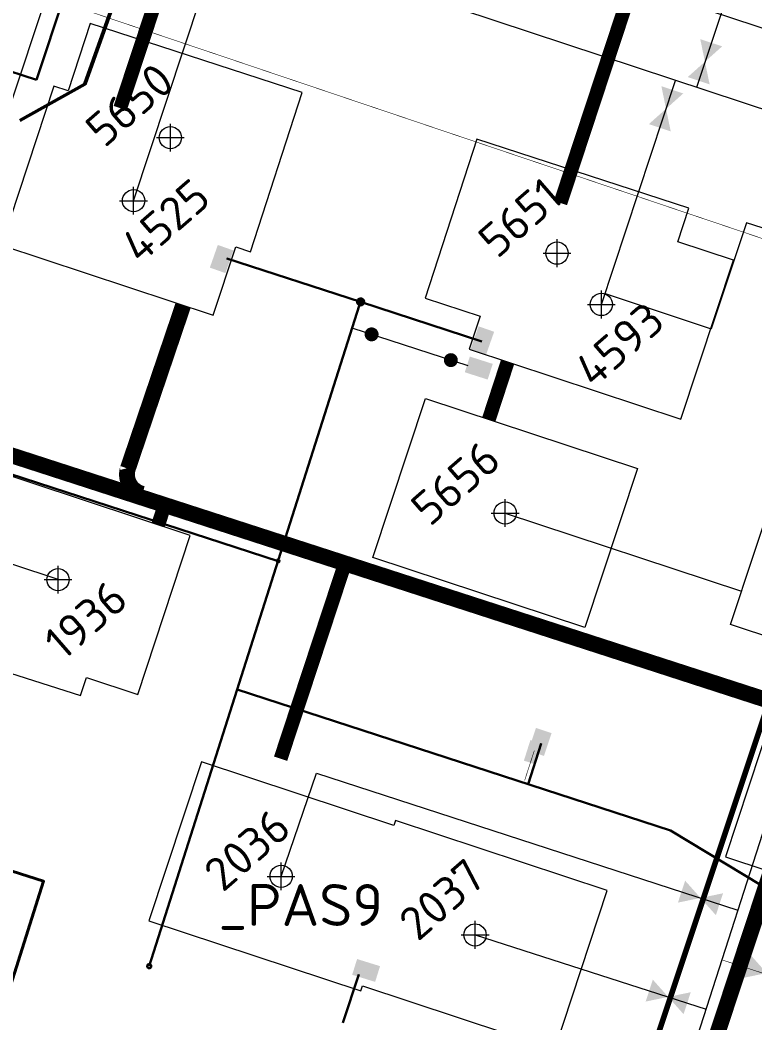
# Model space of a CAD drawing. Header units: millimetres. Extents: x 519 to 9564855, y -810 to 5021775.
# Drawn here: x 9537297.5 to 9537561.1, y 4997366.3 to 4997726 of the extents above; entities that cross this region are included whole.
import ezdxf

# ---------------------------------------------------------------- set-up
doc = ezdxf.new("R2010")
doc.units = ezdxf.units.MM
doc.header["$LTSCALE"] = 2
doc.header["$MEASUREMENT"] = 0
doc.header["$PDMODE"] = 2
doc.header["$PDSIZE"] = 5
for name, color, linetype in [('160 скважин на 2012 год', 7, 'Continuous'), ('2003-2004 Supplemental wells', 7, 'Continuous'), ('42 доп. скв. на 2009 год', 96, 'Continuous'), ('Existing roads', 41, 'Continuous'), ('Injection lines', 164, 'Continuous'), ('OilColl&Flowlines', 3, 'Continuous'), ('PAS_CONTROL', 7, 'Continuous'), ('PPLINE_WAT', 7, 'WTR_LINE'), ('Stage8 wlls text', 7, 'Continuous'), ('Скважины  2018 года', 7, 'Continuous'), ('Скважины 2017г', 221, 'Continuous'), ('Скважины на 2025 год _ОСМОТР', 5, 'Continuous')]:
    doc.layers.add(name, color=color, linetype=linetype)
for name, color, linetype, lineweight in [('160 скважин на 2012 год - Электрика', 192, 'Continuous', 30), ('160 скважин на2012 год.Выкидные линии', 5, 'Continuous', 30), ('PPLINE_GAS', 4, 'GAS_LINE', 30), ('WELLS(drilled after 2000y)', 6, 'Continuous', 40), ('Скв на 2025 допы от ХеКай', 204, 'Continuous', 0), ('ТХ_Проект. НГ', 244, 'g_122_n', 50), ('Электро', 1, 'Continuous', 30), ('Электроснаб', 1, 'Continuous', 18), ('Электроснабжене', 1, 'Continuous', 18)]:
    doc.layers.add(name, color=color, linetype=linetype, lineweight=lineweight)
doc.styles.add('92051501$0$STANDARD', font='simplex.shx')
doc.styles.add('92056027$0$STANDARD', font='simplex.shx')
doc.styles.add('Elect', font='isocpeur.ttf')
doc.styles.add('GeoApp', font='', dxfattribs={"height": 1})
doc.styles.add('Line_GUGK', font='')
doc.styles.get('GeoApp').set_extended_font_data('D431', italic=True)
doc.styles.get('Line_GUGK').set_extended_font_data('Bm431', italic=True)
doc.linetypes.add('92056027$0$WTR_LINE', pattern='A,0.5,-0.2,["W",92056027$0$STANDARD,S=0.1,R=0,X=-0.1,Y=-0.05],-0.05', length=0.75)
doc.linetypes.add('g5_121_g', pattern='A,4,-0.4,["Г",GeoApp,S=1,R=0,X=0,Y=-0.5],-1.2,12', length=17.6)
doc.linetypes.add('g_122_n', pattern='A,2,-2,3,-0.6,["Н",Line_GUGK,S=2,R=0,X=0,Y=-1],-3,3,-2,8,-2,8,-2,6', length=41.6)
doc.linetypes.add('GAS_LINE', pattern='A,0.5,-0.2,["G",92051501$0$STANDARD,S=0.1,R=0,X=-0.1,Y=-0.05],-0.05', length=0.75)
doc.linetypes.add('WTR_LINE', pattern='A,0.5,-0.2,["W",92051501$0$STANDARD,S=0.1,R=0,X=-0.1,Y=-0.05],-0.05', length=0.75)

msp = doc.modelspace()

# ---------------------------------------------------------------- hatches: boundary and pattern name
at = {"layer": '160 скважин на 2012 год - Электрика', "lineweight": 0, "ltscale": 7.5}
msp.add_hatch(color=1, dxfattribs=at).paths.add_polyline_path([(9537458.816214152, 4997605.300037013), (9537457.020450976, 4997599.667915403), (9537465.231304193, 4997597.049941407), (9537467.027067387, 4997602.682062998)])
at = {"layer": 'Скважины 2017г', "linetype": 'ByBlock', "lineweight": 0, "ltscale": 40}
h = msp.add_hatch(color=1, dxfattribs=at)
h.dxf.hatch_style = 1
h.set_gradient(color1=(255, 0, 0), color2=(255, 0, 0), tint=1)
h.paths.add_polyline_path([(9537482.524497518, 4997459.023083416), (9537484.883546025, 4997466.450140223), (9537480.569666633, 4997467.82035335), (9537478.210618123, 4997460.393296544)])
at = {"layer": 'Электро', "ltscale": 7.5}
for points in [[(9537368.418562433, 4997645.326143924), (9537373.994910832, 4997643.364028357), (9537371.134418098, 4997635.23448469), (9537365.558069674, 4997637.196600288)], [(9537461.963390015, 4997616.15470287), (9537467.539738411, 4997614.192587296), (9537464.67924567, 4997606.063043641), (9537459.102897245, 4997608.02515923)]]:
    msp.add_hatch(color=256, dxfattribs=at).paths.add_polyline_path(points)
at = {"layer": 'Электро'}
for points in [[(9537479.822955418, 4997463.946486043), (9537485.435188575, 4997462.089499768), (9537488.142417373, 4997470.271358415), (9537482.53018419, 4997472.128344712)], [(9537418.380135348, 4997389.261514764), (9537416.625377215, 4997383.616483059), (9537424.855051573, 4997381.058288702), (9537426.60980972, 4997386.703320425)]]:
    msp.add_hatch(color=256, dxfattribs=at).paths.add_polyline_path(points)
at = {"layer": 'Электроснаб', "lineweight": 0, "ltscale": 7.5}
for points in [[(9537368.418562433, 4997645.326143924), (9537373.994910832, 4997643.364028357), (9537371.134418098, 4997635.23448469), (9537365.558069674, 4997637.196600288)], [(9537461.963390015, 4997616.15470287), (9537467.539738411, 4997614.192587296), (9537464.67924567, 4997606.063043641), (9537459.102897245, 4997608.02515923)]]:
    msp.add_hatch(color=1, dxfattribs=at).paths.add_polyline_path(points)
at = {"layer": 'Электроснаб', "lineweight": 0}
for points in [[(9537479.822955418, 4997463.946486043), (9537485.435188575, 4997462.089499768), (9537488.142417373, 4997470.271358415), (9537482.53018419, 4997472.128344712)], [(9537418.380135348, 4997389.261514764), (9537416.625377215, 4997383.616483059), (9537424.855051573, 4997381.058288702), (9537426.60980972, 4997386.703320425)]]:
    msp.add_hatch(color=1, dxfattribs=at).paths.add_polyline_path(points)
at = {"layer": 'Электроснабжене', "lineweight": 0, "ltscale": 7.5}
for points in [[(9537368.418562433, 4997645.326143924), (9537373.994910832, 4997643.364028357), (9537371.134418098, 4997635.23448469), (9537365.558069674, 4997637.196600288)], [(9537461.963390015, 4997616.15470287), (9537467.539738411, 4997614.192587296), (9537464.67924567, 4997606.063043641), (9537459.102897245, 4997608.02515923)]]:
    msp.add_hatch(color=1, dxfattribs=at).paths.add_polyline_path(points)
at = {"layer": 'Электроснабжене', "lineweight": 0}
for points in [[(9537479.822955418, 4997463.946486043), (9537485.435188575, 4997462.089499768), (9537488.142417373, 4997470.271358415), (9537482.53018419, 4997472.128344712)], [(9537418.380135348, 4997389.261514764), (9537416.625377215, 4997383.616483059), (9537424.855051573, 4997381.058288702), (9537426.60980972, 4997386.703320425)]]:
    msp.add_hatch(color=1, dxfattribs=at).paths.add_polyline_path(points)

# ---------------------------------------------------------------- linework, layer by layer
at = {"layer": '160 скважин на 2012 год', "color": 0, "linetype": 'ByBlock', "lineweight": 0, "elevation": 5.17739582077e-05}
msp.add_lwpolyline([(9537510.85672684, 4997740.652293769), (9537586.837252513, 4997715.511714405), (9537605.69268703, 4997772.497108647), (9537529.712161377, 4997797.637688018)], close=True, dxfattribs=at)
for points in [[(9537462.507126868, 4997619.82160123), (9537458.592176324, 4997607.985903494), (9537534.572701992, 4997582.845324132), (9537553.428136516, 4997639.830718375), (9537533.468968486, 4997646.433241225)], [(9537321.26262957, 4997490.236883551), (9537339.672701996, 4997484.145324131), (9537358.528136516, 4997541.130718373), (9537282.54761086, 4997566.271297745), (9537280.199225837, 4997559.173946247)]]:
    msp.add_lwpolyline(points, dxfattribs=at)
at = {"layer": '160 скважин на 2012 год', "color": 0, "linetype": 'ByBlock', "lineweight": 0}
for centre in [(9537506.000000237, 4997624.000000029), (9537311.100000234, 4997525.300000027)]:
    msp.add_circle(centre, 4, dxfattribs=at)
for p in [(9537506.000000237, 4997624.000000029), (9537311.100000234, 4997525.300000027)]:
    msp.add_point(p, dxfattribs=at)
at = {"layer": '160 скважин на 2012 год - Электрика', "color": 1, "linetype": 'ByBlock', "lineweight": 0, "ltscale": 80}
msp.add_line((9537416.433744866, 4997615.58702599, 5.08350099e-08), (9537458.127256474, 4997602.039982863, 5.08350099e-08), dxfattribs=at)
at = {"layer": '160 скважин на 2012 год - Электрика', "color": 1, "lineweight": 0, "ltscale": 7.5, "const_width": 2.499999999999999}
for points, elevation in [([(9537422.393374216, 4997613.650625033, 1), (9537424.771015508, 4997612.878082547, 1)], 5.08350099e-08), ([(9537450.8253477, 4997604.412516845, 1), (9537453.202988988, 4997603.63997436, 1)], 5.08350133e-08)]:
    msp.add_lwpolyline(points, format="xyb", close=True, dxfattribs=dict(at, elevation=elevation))
at = {"layer": '160 скважин на2012 год.Выкидные линии', "color": 3, "linetype": 'ByBlock', "lineweight": 0, "ltscale": 80}
for points in [[(9537558.41, 4997756.71), (9537540.092645133, 4997701.835463507)], [(9537506.000000237, 4997624.000000029), (9537532.577161286, 4997704.32220095)], [(9537311.100000234, 4997525.300000027), (9537244.960117288, 4997547.18448896)]]:
    msp.add_lwpolyline(points, dxfattribs=at)
at = {"layer": '2003-2004 Supplemental wells', "color": 0, "linetype": 'ByBlock', "lineweight": 0}
msp.add_lwpolyline([(9537314.789163608, 4997700.558382296), (9537309.637453767, 4997702.262989746), (9537290.782019245, 4997645.277595498), (9537366.762544913, 4997620.137016125), (9537374.86883638, 4997644.630646085)], dxfattribs=at)
msp.add_circle((9537338.19999934, 4997661.200002935), 4, dxfattribs=at)
at = {"layer": '2003-2004 Supplemental wells', "color": 0, "linetype": 'ByBlock', "lineweight": 0, "ltscale": 80}
msp.add_point((9537338.19999934, 4997661.200002937), dxfattribs=at)
at = {"layer": '42 доп. скв. на 2009 год', "linetype": 'ByBlock', "lineweight": 0, "ltscale": 80}
msp.add_point((9537338.19999934, 4997661.200002935), dxfattribs=at)
at = {"layer": 'Existing roads', "linetype": 'ByBlock', "lineweight": 0, "ltscale": 200, "const_width": 5}
for points, elevation in [([(9537333.42493856, 4997694.392141998), (9537370.377646605, 4997806.071596198)], 5.17739582077e-05), ([(9537491.320851713, 4997660.380893693), (9537517.110981984, 4997738.582874053)], 5.17739582077e-05), ([(9537465.629066562, 4997582.754743471), (9537472.388364876, 4997603.420994655)], 5.17739582051e-05), ([(9537347.01874581, 4997544.938967238), (9537349.79327293, 4997553.350840596)], 5.17739582077e-05), ([(9537390.93924684, 4997461.102736887), (9537414.03725281, 4997531.137645815)], 5.18057482742e-05)]:
    msp.add_lwpolyline(points, dxfattribs=dict(at, elevation=elevation))
at = {"layer": 'Existing roads', "lineweight": 0, "const_width": 5.699999999999987, "flags": 128}
for points, elevation in [([(9537336.143275423, 4997565.11655302), (9537355.993717995, 4997623.70022585)], 0.0001036306042439), ([(9537417.114741117, 4997530.140998377), (9537256.528571485, 4997582.146978087)], 5.18057482742e-05), ([(9537585.052721463, 4997475.754127959), (9537417.114741117, 4997530.140998377)], 5.18057482742e-05), ([(9537583.080988113, 4997469.795105133), (9537472.137365108, 4997134.498345605)], 5.18248559697e-05)]:
    msp.add_lwpolyline(points, dxfattribs=dict(at, elevation=elevation))
msp.add_lwpolyline([(9537341.543847583, 4997556.053743825, -0.4501157645684793), (9537336.214657994, 4997565.340553453, 0.1160592382658261), (9537336.214657994, 4997565.340553455)], format="xyb", dxfattribs=at)
at = {"layer": 'Injection lines', "lineweight": 0, "const_width": 1.999999999999998}
msp.add_lwpolyline([(9538002.939153204, 4998791.938428489), (9537461.504561722, 4997167.643304494)], dxfattribs=at)
at = {"layer": 'OilColl&Flowlines', "linetype": 'ByBlock', "lineweight": 0, "ltscale": 50}
msp.add_line((9537293.942814805, 4997695.221296678), (9537412.957061563, 4998054.909309403, -2.09091082211e-05), dxfattribs=at)
at = {"layer": 'OilColl&Flowlines', "lineweight": 0}
for p, q in [((9537338.19999934, 4997661.200002937), (9537372.11913778, 4997763.711322601)), ((9537736.70620234, 4997636.779599565), (9537438.870260457, 4997735.328116704)), ((9537736.706202347, 4997636.779599572), (9537438.870260444, 4997735.328116707)), ((9537552.306080448, 4997509.171270155), (9537608.632199604, 4997679.401561199)), ((9537584.401834123, 4997498.551366759), (9537552.306080427, 4997509.171270157)), ((9537582.861495484, 4997493.748838979), (9537469.72940989, 4997141.498775647))]:
    msp.add_line(p, q, dxfattribs=at)
at = {"layer": 'OilColl&Flowlines', "linetype": 'ByBlock', "lineweight": 0}
for p, q in [((9537391.099999387, 4997418.90000294), (9537403.816330777, 4997455.908855036)), ((9537403.816330777, 4997455.908855036), (9537554.943846533, 4997406.823953241)), ((9537460.699999385, 4997397.900002957), (9537543.543954892, 4997371.329048948))]:
    msp.add_line(p, q, dxfattribs=at)
at = {"layer": 'OilColl&Flowlines', "color": 3, "linetype": 'ByBlock', "lineweight": 0, "ltscale": 80, "const_width": 0.2}
msp.add_lwpolyline([(9537549.210798632, 4997388.973433889), (9537953.769984137, 4997257.199568604)], dxfattribs=at)
at = {"layer": 'OilColl&Flowlines', "lineweight": 0}
for points in [[(9537541.48583716, 4997719.137632681), (9537549.342942957, 4997716.537858725), (9537543.162919767, 4997711.033292489)], [(9537536.982896572, 4997705.528726247), (9537543.162919767, 4997711.033292489), (9537544.840002365, 4997702.928952286)], [(9537527.53501984, 4997702.256571074), (9537535.392125636, 4997699.656797117), (9537529.212102443, 4997694.152230882)], [(9537523.032079248, 4997688.64766464), (9537529.212102443, 4997694.152230882), (9537530.889185043, 4997686.04789068)]]:
    msp.add_solid(points, dxfattribs=at)
at = {"layer": 'OilColl&Flowlines', "linetype": 'ByBlock', "lineweight": 0}
for points in [[(9537533.467006886, 4997409.490142059), (9537536.06678084, 4997417.347247857), (9537541.571347082, 4997411.167224675)], [(9537547.075913312, 4997404.987201472), (9537541.571347082, 4997411.167224675), (9537549.675687287, 4997412.844307273)], [(9537557.206707165, 4997382.554877138), (9537559.80648112, 4997390.411982932), (9537565.311047366, 4997384.231959748)], [(9537521.879188532, 4997374.001269283), (9537524.478962487, 4997381.858375078), (9537529.983528737, 4997375.678351894)], [(9537535.488094967, 4997369.498328698), (9537529.983528737, 4997375.678351894), (9537538.087868933, 4997377.355434495)]]:
    msp.add_solid(points, dxfattribs=at)
at = {"layer": 'PPLINE_GAS', "linetype": 'g5_121_g'}
msp.add_lwpolyline([(9534778.547904337, 4998536.780978662), (9534874.180507164, 4998503.206159234), (9535072.84513031, 4998402.393723238), (9535451.902062988, 4998298.756775566), (9537303.355918992, 4997704.598300797), (9537377.9752081, 4997927.57471082), (9538200.149562342, 4997654.435865519), (9538214.55082298, 4997649.501424167), (9538234.241307655, 4997643.049167827), (9538590.101497915, 4997520.559015497), (9539125.333102679, 4997334.134570308), (9539210.91174439, 4997304.428839316), (9539345.383394081, 4997257.751554389), (9539456.462243348, 4997220.864652698), (9539620.383288532, 4997166.429991927), (9539867.531581474, 4997084.357348531), (9540014.596855396, 4997034.466859077), (9540009.456749953, 4997018.26255977), (9541300.177000238, 4996571.493000031), (9541398.857000235, 4996623.81500003), (9541532.038670084, 4997015.003493459), (9541563.894219883, 4997108.934008841), (9541575.967257556, 4997105.298385348)], dxfattribs=at)
at = {"layer": 'PPLINE_WAT', "color": 5, "linetype": 'WTR_LINE', "lineweight": 0, "ltscale": 5}
for p, q in [((9537558.021115648, 4997653.243195591), (9537545.376343992, 4997615.294417616, 4.69304617375e-05)), ((9537619.877981083, 4997633.275730753, 8.0572378849e-06), (9537558.021115648, 4997653.243195591)), ((9537507.329113504, 4997627.972464845, -4.7063665355e-06), (9537545.376343992, 4997615.294417616, 4.69304617375e-05))]:
    msp.add_line(p, q, dxfattribs=at)
at = {"layer": 'Stage8 wlls text', "color": 0, "linetype": 'ByBlock', "lineweight": 0}
msp.add_lwpolyline([(9537431.532230597, 4997437.133868103), (9537362.537453813, 4997459.962989748), (9537343.682019293, 4997402.977595497), (9537419.662545038, 4997377.837016366)], dxfattribs=at)
msp.add_circle((9537391.138417663, 4997418.922149303), 4, dxfattribs=at)
at = {"layer": 'Stage8 wlls text', "color": 0, "linetype": 'ByBlock', "lineweight": 0, "ltscale": 25}
msp.add_point((9537391.099999387, 4997418.90000294), dxfattribs=at)
at = {"layer": 'WELLS(drilled after 2000y)', "color": 0, "linetype": 'ByBlock', "lineweight": 0}
for points in [[(9537420.267768167, 4997379.666137775), (9537489.26254496, 4997356.837016147), (9537508.117979482, 4997413.822410392), (9537432.137453817, 4997438.962989763), (9537431.532230603, 4997437.133868117)], [(9537419.66254496, 4997377.837016131), (9537419.66254496, 4997377.837016131), (9537420.267768167, 4997379.666137775)]]:
    msp.add_lwpolyline(points, dxfattribs=at)
msp.add_circle((9537460.699999385, 4997397.900002956), 4, dxfattribs=at)
at = {"layer": 'WELLS(drilled after 2000y)', "color": 0, "linetype": 'ByBlock', "lineweight": 0, "ltscale": 80}
msp.add_point((9537460.699999385, 4997397.900002957), dxfattribs=at)
at = {"layer": 'Скв на 2025 допы от ХеКай', "color": 5, "linetype": '92056027$0$WTR_LINE', "lineweight": 0, "ltscale": 20, "const_width": 0.2}
msp.add_lwpolyline([(9537050.97, 4997729.29), (9537143.286577784, 4997789.458404788), (9537615.663230876, 4997630.116848974)], dxfattribs=at)
at = {"layer": 'Скважины  2018 года', "color": 0, "linetype": 'ByBlock', "lineweight": 0}
msp.add_lwpolyline([(9537631.085064705, 4997478.450450828), (9537632.616318373, 4997483.094783217), (9537575.633577256, 4997501.882204939), (9537550.583681624, 4997425.905216787), (9537565.30699052, 4997421.050887073)], dxfattribs=at)
at = {"layer": 'Скважины 2017г', "color": 0, "linetype": 'ByBlock', "lineweight": 0, "ltscale": 5}
msp.add_lwpolyline([(9537424.08201991, 4997533.277592557), (9537442.937454432, 4997590.26298681), (9537518.917980094, 4997565.122407443), (9537500.062545568, 4997508.13701319), (9537424.08201991, 4997533.277592557)], dxfattribs=at)
at = {"layer": 'Скважины 2017г', "color": 3, "linetype": 'ByBlock', "lineweight": 0, "ltscale": 5}
msp.add_lwpolyline([(9537471.5, 4997549.2), (9537556.270002957, 4997521.151141886)], dxfattribs=at)
at = {"layer": 'Скважины 2017г', "color": 1, "linetype": 'ByBlock', "lineweight": 0, "ltscale": 2, "const_width": 0.2, "elevation": 5.6415956e-09}
msp.add_lwpolyline([(9537478.492814247, 4997453.353495912), (9537481.947456548, 4997463.955074256)], dxfattribs=at)
at = {"layer": 'Скважины 2017г', "color": 0, "linetype": 'ByBlock', "lineweight": 0, "ltscale": 5}
msp.add_circle((9537471.5, 4997549.2), 4, dxfattribs=at)
at = {"layer": 'Скважины 2017г', "color": 0, "linetype": 'ByBlock', "lineweight": 0}
msp.add_point((9537471.5, 4997549.2), dxfattribs=at)
at = {"layer": 'Скважины на 2025 год _ОСМОТР', "color": 0, "linetype": 'ByBlock', "lineweight": 0}
for points in [[(9537374.86883638, 4997644.630646085), (9537380.171750823, 4997642.907624735), (9537398.712770486, 4997699.971015713), (9537322.628249181, 4997724.692375265), (9537314.786884539, 4997700.559136398)], [(9537533.468968486, 4997646.433241225), (9537537.412770486, 4997658.571015714), (9537461.32824918, 4997683.292375266), (9537442.787229517, 4997626.228984286), (9537462.507126868, 4997619.82160123)]]:
    msp.add_lwpolyline(points, dxfattribs=at)
at = {"layer": 'Скважины на 2025 год _ОСМОТР', "color": 0, "linetype": 'ByBlock', "lineweight": 0, "ltscale": 50}
msp.add_lwpolyline([(9537280.199225837, 4997559.173946247), (9537261.198222924, 4997565.229558388), (9537242.979126368, 4997508.062570356), (9537319.201777073, 4997483.770441611), (9537321.26262957, 4997490.236883551)], dxfattribs=at)
at = {"layer": 'Скважины на 2025 год _ОСМОТР', "color": 6, "linetype": 'ByBlock', "lineweight": 40, "ltscale": 50}
msp.add_lwpolyline([(9537211.479126368, 4997384.262570356), (9537287.701777073, 4997359.970441611), (9537305.920873633, 4997417.137429642), (9537229.698222924, 4997441.429558388)], close=True, dxfattribs=at)
at = {"layer": 'Скважины на 2025 год _ОСМОТР', "color": 0, "linetype": 'ByBlock', "lineweight": 0, "ltscale": 50}
for centre in [(9537351.4, 4997683.8), (9537490.1, 4997642.4)]:
    msp.add_circle(centre, 4, dxfattribs=at)
at = {"layer": 'Скважины на 2025 год _ОСМОТР', "color": 0, "linetype": 'ByBlock', "lineweight": 0}
for p in [(9537351.4, 4997683.8), (9537490.1, 4997642.4)]:
    msp.add_point(p, dxfattribs=at)
at = {"layer": 'ТХ_Проект. НГ', "color": 3, "linetype": 'ByBlock', "ltscale": 0.3, "elevation": -23.1905}
msp.add_lwpolyline([(9537297.404691081, 4997689.982033045), (9537320.668891082, 4997702.974433045), (9537330.652491082, 4997730.806933044)], dxfattribs=at)
at = {"layer": 'Электро', "ltscale": 25}
for p, q in [((9537419.634811223, 4997624.900884358), (9537371.682169382, 4997640.48164217)), ((9537463.173112813, 4997610.754432635), (9537419.634811223, 4997624.900884361))]:
    msp.add_line(p, q, dxfattribs=at)
at = {"layer": 'Электро'}
for p, q in [((9537343.810823243, 4997386.685807733, 3.18035451e-08), (9537420.014416616, 4997626.091850248, 2.323281537612706e-08)), ((9537375.374698978, 4997485.878011111), (9537530.756715521, 4997435.391333476)), ((9537484.46335204, 4997466.501431148), (9537479.740946595, 4997451.967361627)), ((9537591.719466183, 4997398.468495058, -9.4731254494e-06), (9537530.756715521, 4997435.391333476)), ((9537419.015662303, 4997383.713507817, 4.10559064e-08), (9537413.278672224, 4997366.34143467, -5.642773994907202e-05))]:
    msp.add_line(p, q, dxfattribs=at)
at = {"layer": 'Электро', "ltscale": 7.5}
msp.add_line((9537390.05033321, 4997531.988772782), (9537239.022370808, 4997581.060732447), dxfattribs=at)
at = {"layer": 'Электро'}
for centre, radius, start, end in [((9537419.634811223, 4997624.900884356), 1.250000001862644, 161.999999949946, 341.999999949946), ((9537419.634811223, 4997624.900884356), 1.250000001862644, 341.999999949946, 161.999999949946), ((9537419.634811223, 4997624.900884352), 0.5000000009313221, 162.0000000006951, 342.0000000006951), ((9537419.634811223, 4997624.900884352), 0.5000000009313221, 342.0000000006951, 162.0000000006951), ((9537390.050333207, 4997531.988772782), 0.5000000009313221, 162.0000001351723, 342.0000001351723), ((9537390.050333207, 4997531.988772782), 0.5000000009313221, 342.0000001351723, 162.0000001351723), ((9537343.810823243, 4997386.685807733, 3.18035451e-08), 0.7499999999999996, 342.0000000006951, 162.0000000006951), ((9537343.810823243, 4997386.685807733, 3.18035451e-08), 0.7499999999999996, 162.0000000006951, 342.0000000006951)]:
    msp.add_arc(centre, radius, start, end, dxfattribs=at)
at = {"layer": 'Электроснаб', "color": 1, "lineweight": 0, "ltscale": 25}
for p, q in [((9537419.634811223, 4997624.900884358), (9537371.682169382, 4997640.48164217)), ((9537463.173112813, 4997610.754432635), (9537419.634811223, 4997624.900884361))]:
    msp.add_line(p, q, dxfattribs=at)
at = {"layer": 'Электроснаб', "color": 1, "linetype": 'ByBlock', "lineweight": 0}
for p, q in [((9537343.810823243, 4997386.685807733, 3.18035451e-08), (9537420.014416616, 4997626.091850248, 2.323281537612706e-08)), ((9537375.374698978, 4997485.878011111), (9537530.756715521, 4997435.391333476)), ((9537591.719466183, 4997398.468495058, -9.4731254494e-06), (9537530.756715521, 4997435.391333476))]:
    msp.add_line(p, q, dxfattribs=at)
at = {"layer": 'Электроснаб', "color": 1, "lineweight": 0, "ltscale": 7.5}
msp.add_line((9537390.05033321, 4997531.988772782), (9537239.022370808, 4997581.060732447), dxfattribs=at)
at = {"layer": 'Электроснаб', "color": 1, "lineweight": 0}
for p, q in [((9537484.46335204, 4997466.501431148), (9537479.740946595, 4997451.967361627)), ((9537419.015662303, 4997383.713507817, 4.10559064e-08), (9537413.278672224, 4997366.34143467, -5.642773994907202e-05))]:
    msp.add_line(p, q, dxfattribs=at)
for centre, radius, start, end in [((9537419.634811223, 4997624.900884356), 1.250000001862644, 161.999999949946, 341.999999949946), ((9537419.634811223, 4997624.900884356), 1.250000001862644, 341.999999949946, 161.999999949946), ((9537419.634811223, 4997624.900884352), 0.5000000009313221, 162.0000000006951, 342.0000000006951), ((9537419.634811223, 4997624.900884352), 0.5000000009313221, 342.0000000006951, 162.0000000006951), ((9537390.050333207, 4997531.988772782), 0.5000000009313221, 162.0000001351723, 342.0000001351723), ((9537390.050333207, 4997531.988772782), 0.5000000009313221, 342.0000001351723, 162.0000001351723), ((9537343.810823243, 4997386.685807733, 3.18035451e-08), 0.7499999999999996, 342.0000000006951, 162.0000000006951), ((9537343.810823243, 4997386.685807733, 3.18035451e-08), 0.7499999999999996, 162.0000000006951, 342.0000000006951)]:
    msp.add_arc(centre, radius, start, end, dxfattribs=at)
at = {"layer": 'Электроснабжене', "color": 1, "lineweight": 0, "ltscale": 25}
for p, q in [((9537419.634811223, 4997624.900884358), (9537371.682169382, 4997640.48164217)), ((9537463.173112813, 4997610.754432635), (9537419.634811223, 4997624.900884361))]:
    msp.add_line(p, q, dxfattribs=at)
at = {"layer": 'Электроснабжене', "color": 1, "linetype": 'ByBlock', "lineweight": 0}
for p, q in [((9537343.810823243, 4997386.685807733, 3.18035451e-08), (9537420.014416616, 4997626.091850248, 2.323281537612706e-08)), ((9537375.374698978, 4997485.878011111), (9537530.756715521, 4997435.391333476)), ((9537591.719466183, 4997398.468495058, -9.4731254494e-06), (9537530.756715521, 4997435.391333476))]:
    msp.add_line(p, q, dxfattribs=at)
at = {"layer": 'Электроснабжене', "color": 1, "lineweight": 0, "ltscale": 7.5}
msp.add_line((9537390.05033321, 4997531.988772782), (9537239.022370808, 4997581.060732447), dxfattribs=at)
at = {"layer": 'Электроснабжене', "color": 1, "lineweight": 0}
for p, q in [((9537484.46335204, 4997466.501431148), (9537479.740946595, 4997451.967361627)), ((9537419.015662303, 4997383.713507817, 4.10559064e-08), (9537413.278672224, 4997366.34143467, -5.642773994907202e-05))]:
    msp.add_line(p, q, dxfattribs=at)
for centre, radius, start, end in [((9537419.634811223, 4997624.900884356), 1.250000001862644, 161.999999949946, 341.999999949946), ((9537419.634811223, 4997624.900884356), 1.250000001862644, 341.999999949946, 161.999999949946), ((9537419.634811223, 4997624.900884352), 0.5000000009313221, 162.0000000006951, 342.0000000006951), ((9537419.634811223, 4997624.900884352), 0.5000000009313221, 342.0000000006951, 162.0000000006951), ((9537390.050333207, 4997531.988772782), 0.5000000009313221, 162.0000001351723, 342.0000001351723), ((9537390.050333207, 4997531.988772782), 0.5000000009313221, 342.0000001351723, 162.0000001351723), ((9537343.810823243, 4997386.685807733, 3.18035451e-08), 0.7499999999999996, 342.0000000006951, 162.0000000006951), ((9537343.810823243, 4997386.685807733, 3.18035451e-08), 0.7499999999999996, 162.0000000006951, 342.0000000006951)]:
    msp.add_arc(centre, radius, start, end, dxfattribs=at)

# ---------------------------------------------------------------- texts
at = {"layer": '160 скважин на 2012 год', "color": 0, "linetype": 'ByBlock', "lineweight": 0, "style": 'Elect'}
for s, p in [('4593', (9537503.184915537, 4997593.629419616)), ('1936', (9537312.921094248, 4997495.891934941))]:
    msp.add_text(s, height=12, rotation=41, dxfattribs=at).set_placement(p)
at = {"layer": '2003-2004 Supplemental wells', "color": 0, "linetype": 'ByBlock', "lineweight": 0, "style": 'Elect'}
msp.add_text('4525', height=12, rotation=41, dxfattribs=at).set_placement((9537340.477784084, 4997638.085911412))
at = {"layer": 'PAS_CONTROL', "lineweight": 0, "style": 'Elect'}
msp.add_text(' _PAS9', height=15.0059625, rotation=2.66804264e-08, dxfattribs=at).set_placement((9537359.167767813, 4997401.143635109))
at = {"layer": 'Stage8 wlls text', "color": 0, "linetype": 'ByBlock', "lineweight": 0, "style": 'Elect'}
msp.add_text('2036', height=12, rotation=41, dxfattribs=at).set_placement((9537370.205801576, 4997412.896129522))
at = {"layer": 'WELLS(drilled after 2000y)', "color": 0, "linetype": 'ByBlock', "lineweight": 0, "style": 'Elect'}
msp.add_text('2037', height=12, rotation=41, dxfattribs=at).set_placement((9537440.165476833, 4997395.234940116))
at = {"layer": 'Скважины 2017г', "color": 0, "linetype": 'ByBlock', "lineweight": 0, "ltscale": 5, "style": 'Elect'}
msp.add_text('5656', height=12, rotation=41, dxfattribs=at).set_placement((9537444.496056238, 4997544.018841268))
at = {"layer": 'Скважины на 2025 год _ОСМОТР', "color": 0, "linetype": 'ByBlock', "lineweight": 0, "style": 'Elect'}
for s, p in [('5650', (9537327.743828196, 4997679.816452176)), ('5651', (9537468.639589343, 4997640.076142229))]:
    msp.add_text(s, height=12, rotation=41, dxfattribs=at).set_placement(p)

doc.saveas('drawing.dxf')
